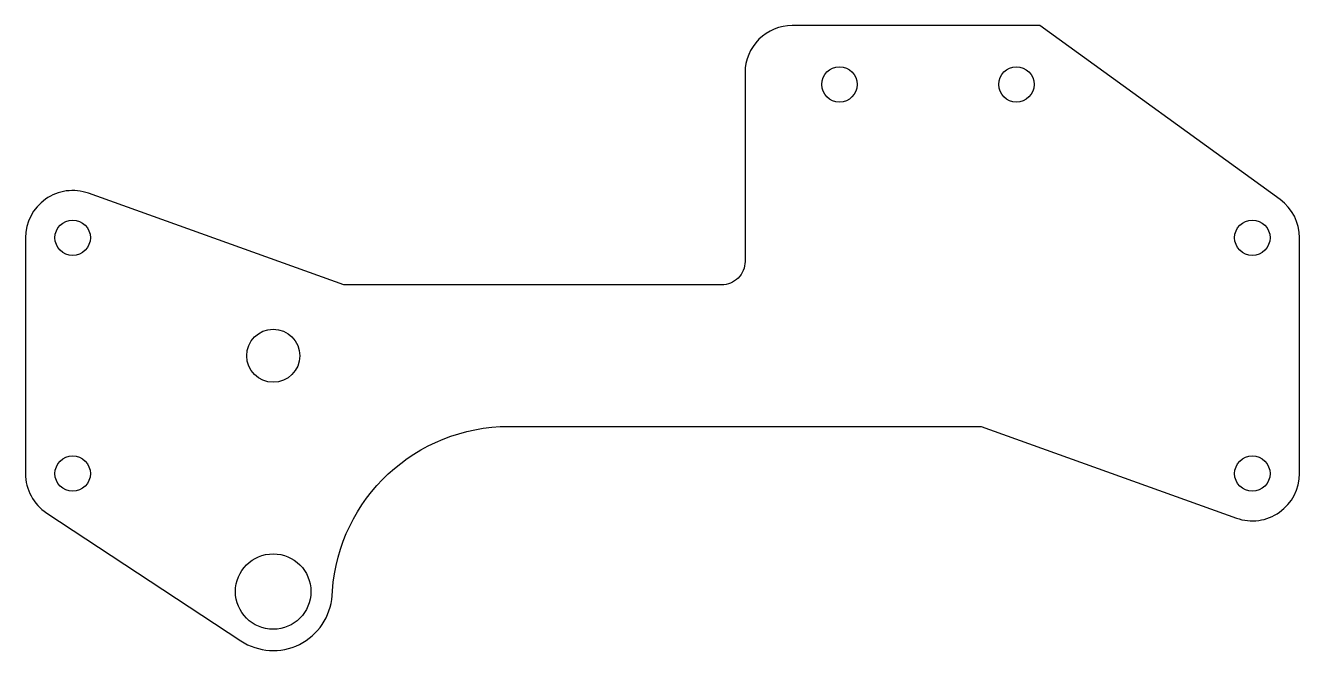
# Model space of a CAD drawing. Header units: millimetres. Extents: x -14 to 94, y -25 to 28.
import ezdxf

# ---------------------------------------------------------------- set-up
doc = ezdxf.new("R2010")
doc.units = ezdxf.units.MM
doc.layers.get('0').update_dxf_attribs({"linetype": 'CONTINUOUS'})

msp = doc.modelspace()

# ---------------------------------------------------------------- linework, layer by layer
msp.add_lwpolyline([(51, 28, 0.414214), (47, 24), (47, 8, -0.414214), (45, 6), (13, 6), (-8.65, 13.77, 0.51908), (-14, 10), (-14, -10, 0.252241), (-12.2, -13.34), (4.25, -24.18, 0.573498), (11.99, -20.35), (12.02, -19.94, -0.393734), (26.98, -6), (67, -6), (88.65, -13.77, 0.51908), (94, -10), (94, 10, 0.240266), (92.35, 13.24), (72, 28), (67, 28)], format="xyb", close=True)
for centre, radius in [((55, 23), 1.5), ((70, 23), 1.5), ((-10, 10), 1.5), ((90, 10), 1.5), ((7, 0), 2.25), ((-10, -10), 1.5), ((90, -10), 1.5), ((7, -20), 3.2)]:
    msp.add_circle(centre, radius)

doc.saveas('drawing.dxf')
